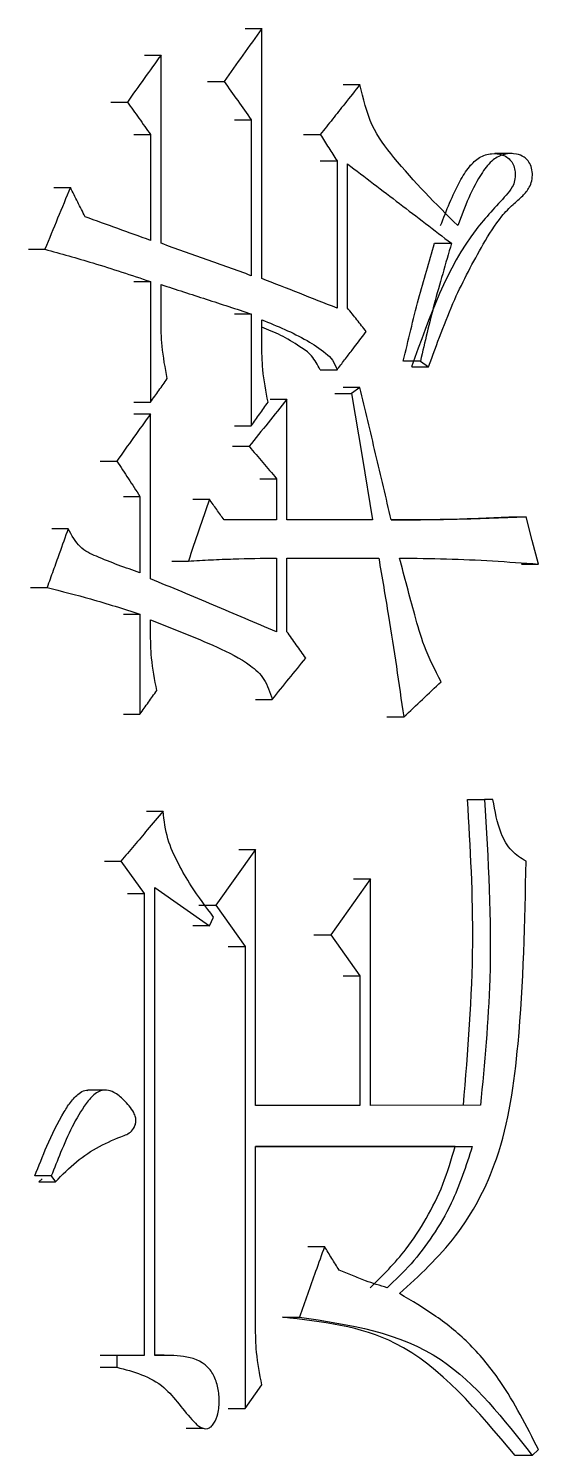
# Model space of a CAD drawing. Header units: millimetres. Extents: x 2003 to 4439, y 563 to 2285.
# Drawn here: x 2865.01 to 2866.89, y 730.35 to 735.6 of the extents above; entities that cross this region are included whole.
import ezdxf

# ---------------------------------------------------------------- set-up
doc = ezdxf.new("R2010")
doc.units = ezdxf.units.MM

msp = doc.modelspace()

# ---------------------------------------------------------------- linework, layer by layer
at = {"color": 7, "linetype": 'Continuous', "lineweight": 25}
for p, q in [((2865.8107, 735.601), (2865.8722, 735.601)), ((2865.8722, 734.6815), (2865.8722, 735.601)), ((2865.4409, 735.5036), (2865.5018, 735.5036)), ((2865.5018, 734.8113), (2865.5018, 735.5036)), ((2865.6722, 735.4063), (2865.7335, 735.4063)), ((2866.1712, 735.3955), (2866.2332, 735.3955)), ((2865.3172, 735.3305), (2865.378, 735.3305)), ((2865.7723, 735.2656), (2865.8337, 735.2656)), ((2865.8337, 735.2656), (2865.8337, 734.6923)), ((2865.4022, 735.2116), (2865.4631, 735.2116)), ((2865.4631, 735.2116), (2865.4631, 734.8221)), ((2866.0257, 735.2116), (2866.0874, 735.2116)), ((2866.7924, 735.141), (2866.7293, 735.141)), ((2866.087, 735.1142), (2866.1488, 735.1142)), ((2866.1488, 735.1142), (2866.1488, 734.5733)), ((2866.1872, 734.5733), (2866.1872, 735.1034)), ((2865.108, 735.0168), (2865.1685, 735.0168)), ((2865.0149, 734.7897), (2865.0753, 734.7897)), ((2866.5071, 734.8113), (2866.5695, 734.8113)), ((2865.4631, 734.6707), (2865.4631, 734.2272)), ((2865.5018, 734.5301), (2865.5018, 734.6599)), ((2865.7723, 734.5517), (2865.8337, 734.5517)), ((2865.8337, 734.5517), (2865.8337, 734.1406)), ((2865.8722, 734.4435), (2865.8722, 734.5301)), ((2866.0866, 734.3461), (2866.1488, 734.3461)), ((2866.455, 734.3786), (2866.3927, 734.3786)), ((2866.455, 734.3786), (2866.4856, 734.357)), ((2865.9029, 734.238), (2865.9645, 734.238)), ((2865.9645, 733.7945), (2865.9645, 734.238)), ((2866.1406, 734.2596), (2866.2025, 734.2596)), ((2866.2331, 734.2813), (2866.1712, 734.2813)), ((2866.2331, 734.2813), (2866.2025, 734.2596)), ((2865.4022, 734.1839), (2865.4631, 734.1839)), ((2865.4631, 733.5781), (2865.4631, 734.1839)), ((2865.7723, 734.1406), (2865.8337, 734.1406)), ((2865.7646, 734.0649), (2865.826, 734.0649)), ((2865.2785, 734.0108), (2865.3392, 734.0108)), ((2865.8645, 733.9459), (2865.9261, 733.9459)), ((2865.9261, 733.9459), (2865.9261, 733.7945)), ((2865.3636, 733.881), (2865.4244, 733.881)), ((2865.4244, 733.881), (2865.4244, 733.5998)), ((2865.6183, 733.8702), (2865.6795, 733.8702)), ((2865.9261, 733.7945), (2865.7335, 733.7945)), ((2866.2791, 733.7945), (2865.9645, 733.7945)), ((2866.7805, 733.8053), (2866.8436, 733.8053)), ((2865.1003, 733.7622), (2865.1608, 733.7622)), ((2865.5412, 733.643), (2865.6023, 733.643)), ((2865.9261, 733.6539), (2865.9261, 733.3834)), ((2865.9645, 733.6539), (2866.3021, 733.6539)), ((2865.9645, 733.3834), (2865.9645, 733.6539)), ((2866.24, 733.6539), (2866.3021, 733.6539)), ((2866.8263, 733.6322), (2866.8892, 733.6322)), ((2865.0226, 733.5457), (2865.083, 733.5457)), ((2865.3636, 733.4483), (2865.4244, 733.4483)), ((2865.4244, 733.4483), (2865.4244, 733.0805)), ((2865.4631, 733.3834), (2865.4631, 733.4267)), ((2865.8491, 733.1346), (2865.9106, 733.1346)), ((2865.3636, 733.0805), (2865.4244, 733.0805)), ((2866.3317, 733.0697), (2866.3939, 733.0697)), ((2865.4486, 732.7236), (2865.5096, 732.7236)), ((2866.6289, 732.7669), (2866.6914, 732.7669)), ((2866.7219, 732.7669), (2866.6914, 732.7669)), ((2865.8491, 732.583), (2865.7027, 732.3774)), ((2865.7877, 732.583), (2865.8491, 732.583)), ((2865.8491, 731.6418), (2865.8491, 732.583)), ((2865.294, 732.5397), (2865.3547, 732.5397)), ((2865.3547, 732.5397), (2865.4399, 732.4207)), ((2866.2714, 732.4748), (2866.1258, 732.2693)), ((2866.2094, 732.4748), (2866.2714, 732.4748)), ((2866.2714, 731.6418), (2866.2714, 732.4748)), ((2865.3791, 732.4207), (2865.4399, 732.4207)), ((2865.4399, 732.4207), (2865.4399, 730.7224)), ((2865.4786, 732.4423), (2865.6795, 732.3017)), ((2865.4786, 730.7223), (2865.4786, 732.4423)), ((2865.6414, 732.3774), (2865.7027, 732.3774)), ((2865.7027, 732.3774), (2865.8106, 732.226)), ((2865.6795, 732.3017), (2865.6183, 732.3017)), ((2865.6795, 732.3017), (2865.6949, 732.3342)), ((2866.064, 732.2693), (2866.1258, 732.2693)), ((2866.1258, 732.2693), (2866.2332, 732.1178)), ((2865.7492, 732.226), (2865.8106, 732.226)), ((2865.8106, 732.226), (2865.8106, 730.5277)), ((2866.1712, 732.1178), (2866.2332, 732.1178)), ((2866.2332, 732.1178), (2866.2332, 731.6418)), ((2865.2941, 731.6977), (2865.233, 731.6977)), ((2866.2332, 731.6418), (2865.8491, 731.6418)), ((2866.6762, 731.6419), (2866.2714, 731.6418)), ((2865.8491, 730.8305), (2865.8491, 731.4904)), ((2865.8491, 731.4904), (2866.6457, 731.4904)), ((2866.5829, 731.4904), (2865.8491, 731.4904)), ((2866.5832, 731.4904), (2866.6457, 731.4904)), ((2865.0644, 731.3714), (2865.0533, 731.3607)), ((2866.041, 731.1226), (2866.1028, 731.1226)), ((2865.9486, 730.8629), (2866.0106, 730.863)), ((2865.3392, 730.7224), (2865.2785, 730.7224)), ((2865.3392, 730.7224), (2865.3392, 730.6791)), ((2865.4399, 730.7224), (2865.3392, 730.7224)), ((2865.5132, 730.7235), (2865.4786, 730.7235)), ((2865.2785, 730.6791), (2865.3392, 730.6791)), ((2865.8106, 730.5277), (2865.8722, 730.6142)), ((2865.7492, 730.5277), (2865.8106, 730.5277)), ((2865.5948, 730.4547), (2865.6563, 730.4547)), ((2866.8663, 730.3546), (2866.8033, 730.3546)), ((2866.8663, 730.3546), (2866.8892, 730.3762))]:
    msp.add_line(p, q, dxfattribs=at)
at = {"color": 7, "linetype": 'Continuous', "lineweight": 25, "flags": 128}
for points in [[(2865.4022, 734.6707), (2865.4193, 734.6707), (2865.4368, 734.6707), (2865.4631, 734.6707)], [(2866.4233, 734.357), (2866.4386, 734.357), (2866.4543, 734.357), (2866.4699, 734.357), (2866.4856, 734.357)], [(2866.2025, 734.2596), (2866.2408, 734.0271), (2866.2791, 733.7945)], [(2865.4022, 734.2272), (2865.4173, 734.2272), (2865.4328, 734.2272), (2865.4631, 734.2272)], [(2866.8892, 733.6322), (2866.8664, 733.7188), (2866.8436, 733.8053)], [(2865.0986, 731.3822), (2865.0773, 731.3822), (2865.0575, 731.3822), (2865.0382, 731.3822)], [(2865.0533, 731.3607), (2865.0746, 731.3607), (2865.0943, 731.3607), (2865.1141, 731.3607)], [(2865.0986, 731.3822), (2865.1033, 731.3757), (2865.1079, 731.3693), (2865.1141, 731.3607)]]:
    msp.add_lwpolyline(points, dxfattribs=at)
at = {"color": 7, "linetype": 'Continuous', "lineweight": 25}
for points, knots in [([(2865.8722, 735.601), (2865.8491, 735.5685), (2865.8029, 735.5036), (2865.7566, 735.4387), (2865.7335, 735.4063)], [0, 0, 0, 0, 0.5, 1, 1, 1, 1]), ([(2865.5018, 735.5036), (2865.4812, 735.4748), (2865.4399, 735.4171), (2865.3986, 735.3594), (2865.378, 735.3305)], [0, 0, 0, 0, 0.5, 1, 1, 1, 1]), ([(2865.7335, 735.4063), (2865.7502, 735.3828), (2865.7836, 735.336), (2865.817, 735.2891), (2865.8337, 735.2656)], [0, 0, 0, 0, 0.499999, 1, 1, 1, 1]), ([(2866.2332, 735.3955), (2866.2144, 735.3718), (2866.1808, 735.3293), (2866.1322, 735.268), (2866.1024, 735.2304), (2866.0874, 735.2116)], [0, 0, 0, 0, 0.386049, 0.693024, 1, 1, 1, 1]), ([(2866.5924, 734.8762), (2866.5125, 734.9563), (2866.4007, 735.0682), (2866.2687, 735.2406), (2866.2451, 735.3434), (2866.2332, 735.3955)], [0, 0, 0, 0, 0.5534418, 0.7739919, 1, 1, 1, 1]), ([(2865.378, 735.3305), (2865.3922, 735.3107), (2865.4206, 735.2711), (2865.4489, 735.2314), (2865.4631, 735.2116)], [0, 0, 0, 0, 0.499998, 1, 1, 1, 1]), ([(2866.0874, 735.2116), (2866.0977, 735.1953), (2866.1181, 735.1629), (2866.1386, 735.1304), (2866.1488, 735.1142)], [0, 0, 0, 0, 0.5, 1, 1, 1, 1]), ([(2866.5296, 734.8762), (2866.5512, 734.9321), (2866.5809, 735.0091), (2866.6317, 735.0921), (2866.6714, 735.1304), (2866.7151, 735.1436), (2866.7514, 735.1397), (2866.7766, 735.1273), (2866.7917, 735.1115), (2866.8008, 735.091), (2866.8047, 735.0673), (2866.8028, 735.0419), (2866.7921, 735.0131), (2866.7415, 734.955), (2866.5746, 734.7832), (2866.4882, 734.5404), (2866.423, 734.357)], [0, 0, 0, 0, 0.133375, 0.183984, 0.225671, 0.267689, 0.304898, 0.324823, 0.34135, 0.357907, 0.374433, 0.39274, 0.411726, 0.44145, 0.578087, 1, 1, 1, 1]), ([(2866.4856, 734.357), (2866.5156, 734.4409), (2866.5722, 734.5988), (2866.6685, 734.7796), (2866.7402, 734.898), (2866.7928, 734.9526), (2866.8294, 734.9825), (2866.8541, 735.0113), (2866.8657, 735.041), (2866.8679, 735.0681), (2866.8633, 735.0941), (2866.8522, 735.1153), (2866.8336, 735.1316), (2866.8039, 735.1422), (2866.764, 735.1419), (2866.7186, 735.1193), (2866.6521, 735.0352), (2866.6183, 734.9453), (2866.5924, 734.8762)], [0, 0, 0, 0, 0.197358, 0.371625, 0.468384, 0.517135, 0.556849, 0.588366, 0.607485, 0.626642, 0.645535, 0.663735, 0.679959, 0.706516, 0.74747, 0.788159, 0.837188, 1, 1, 1, 1]), ([(2866.1872, 735.1034), (2866.251, 735.0547), (2866.3787, 734.9574), (2866.5059, 734.86), (2866.5695, 734.8113)], [0, 0, 0, 0, 0.5, 1, 1, 1, 1]), ([(2865.1685, 735.0168), (2865.153, 734.979), (2865.1219, 734.9033), (2865.0908, 734.8275), (2865.0753, 734.7897)], [0, 0, 0, 0, 0.499999, 1, 1, 1, 1]), ([(2865.2229, 734.9087), (2865.2138, 734.9267), (2865.1957, 734.9628), (2865.1776, 734.9988), (2865.1685, 735.0168)], [0, 0, 0, 0, 0.499998, 1, 1, 1, 1]), ([(2865.4631, 734.8221), (2865.4231, 734.8366), (2865.3431, 734.8654), (2865.263, 734.8942), (2865.2229, 734.9087)], [0, 0, 0, 0, 0.499999, 1, 1, 1, 1]), ([(2865.0753, 734.7897), (2865.1341, 734.7733), (2865.2287, 734.7471), (2865.3576, 734.7058), (2865.428, 734.6824), (2865.4631, 734.6707)], [0, 0, 0, 0, 0.452168, 0.726066, 1, 1, 1, 1]), ([(2865.8337, 734.6923), (2865.7785, 734.7122), (2865.668, 734.7518), (2865.5572, 734.7915), (2865.5018, 734.8113)], [0, 0, 0, 0, 0.5, 1, 1, 1, 1]), ([(2866.3924, 734.3786), (2866.4105, 734.4548), (2866.4367, 734.5657), (2866.477, 734.709), (2866.4969, 734.7772), (2866.5068, 734.8113)], [0, 0, 0, 0, 0.52212, 0.761035, 1, 1, 1, 1]), ([(2866.5695, 734.8113), (2866.5586, 734.7741), (2866.5369, 734.6996), (2866.4969, 734.5561), (2866.4715, 734.4484), (2866.455, 734.3786)], [0, 0, 0, 0, 0.260983, 0.521979, 1, 1, 1, 1]), ([(2865.5018, 734.6599), (2865.5572, 734.6418), (2865.668, 734.6058), (2865.7785, 734.5697), (2865.8337, 734.5517)], [0, 0, 0, 0, 0.5, 1, 1, 1, 1]), ([(2866.1488, 734.5733), (2866.1028, 734.5914), (2866.0107, 734.6274), (2865.9184, 734.6635), (2865.8722, 734.6815)], [0, 0, 0, 0, 0.5000003, 1, 1, 1, 1]), ([(2866.2561, 734.4868), (2866.2446, 734.5012), (2866.2217, 734.5301), (2866.1987, 734.5589), (2866.1872, 734.5733)], [0, 0, 0, 0, 0.500001, 1, 1, 1, 1]), ([(2865.525, 734.3137), (2865.5173, 734.3535), (2865.5036, 734.4246), (2865.5024, 734.4978), (2865.5018, 734.5301)], [0, 0, 0, 0, 0.558835, 1, 1, 1, 1]), ([(2865.8722, 734.5301), (2865.9286, 734.5072), (2866.0101, 734.4743), (2866.0947, 734.4186), (2866.1342, 734.3831), (2866.1439, 734.3585), (2866.1488, 734.3462)], [0, 0, 0, 0, 0.554179, 0.800397, 0.899211, 1, 1, 1, 1]), ([(2866.0866, 734.3462), (2866.0771, 734.3646), (2866.0583, 734.4012), (2866.0041, 734.4372), (2865.9439, 734.4741), (2865.8956, 734.4936), (2865.8722, 734.5031)], [0, 0, 0, 0, 0.202373, 0.400807, 0.70993, 1, 1, 1, 1]), ([(2866.1488, 734.3461), (2866.158, 734.3582), (2866.1764, 734.3823), (2866.2122, 734.4292), (2866.2388, 734.464), (2866.2561, 734.4868)], [0, 0, 0, 0, 0.257094, 0.514188, 1, 1, 1, 1]), ([(2865.8953, 734.2272), (2865.8876, 734.2669), (2865.8739, 734.3381), (2865.8727, 734.4112), (2865.8722, 734.4435)], [0, 0, 0, 0, 0.558835, 1, 1, 1, 1]), ([(2865.4631, 734.2272), (2865.4734, 734.2416), (2865.4941, 734.2705), (2865.5147, 734.2993), (2865.525, 734.3137)], [0, 0, 0, 0, 0.5, 1, 1, 1, 1]), ([(2865.9645, 734.238), (2865.9414, 734.2092), (2865.8953, 734.1515), (2865.8491, 734.0938), (2865.826, 734.0649)], [0, 0, 0, 0, 0.5, 1, 1, 1, 1]), ([(2866.348, 733.7945), (2866.3289, 733.8756), (2866.2906, 734.0379), (2866.2523, 734.2001), (2866.2331, 734.2813)], [0, 0, 0, 0, 0.5, 1, 1, 1, 1]), ([(2865.8337, 734.1406), (2865.844, 734.1551), (2865.8645, 734.1839), (2865.885, 734.2128), (2865.8953, 734.2272)], [0, 0, 0, 0, 0.5, 1, 1, 1, 1]), ([(2865.4631, 734.1839), (2865.4425, 734.1551), (2865.4012, 734.0974), (2865.3599, 734.0397), (2865.3392, 734.0108)], [0, 0, 0, 0, 0.5, 1, 1, 1, 1]), ([(2865.826, 734.0649), (2865.8427, 734.0451), (2865.8761, 734.0054), (2865.9094, 733.9658), (2865.9261, 733.9459)], [0, 0, 0, 0, 0.499998, 1, 1, 1, 1]), ([(2865.3392, 734.0108), (2865.3534, 733.9892), (2865.3818, 733.9459), (2865.4102, 733.9027), (2865.4244, 733.881)], [0, 0, 0, 0, 0.4999982, 1, 1, 1, 1]), ([(2865.6795, 733.8702), (2865.6666, 733.8324), (2865.6409, 733.7566), (2865.6152, 733.6809), (2865.6023, 733.643)], [0, 0, 0, 0, 0.499999, 1, 1, 1, 1]), ([(2865.7335, 733.7945), (2865.7245, 733.8071), (2865.7065, 733.8324), (2865.6885, 733.8576), (2865.6795, 733.8702)], [0, 0, 0, 0, 0.5000006, 1, 1, 1, 1]), ([(2866.3479, 733.7947), (2866.3724, 733.7947), (2866.4421, 733.7948), (2866.5865, 733.7966), (2866.706, 733.802), (2866.7805, 733.8053)], [0, 0, 0, 0, 0.169125, 0.482016, 1, 1, 1, 1]), ([(2866.8436, 733.8053), (2866.7536, 733.8013), (2866.6612, 733.7972), (2866.5662, 733.7958), (2866.5592, 733.7956), (2866.5521, 733.7955), (2866.5451, 733.7955), (2866.5381, 733.7954), (2866.531, 733.7953), (2866.524, 733.7952), (2866.517, 733.7951), (2866.5076, 733.7951), (2866.4982, 733.795), (2866.4888, 733.7949), (2866.4818, 733.7949), (2866.4748, 733.7948), (2866.4677, 733.7948), (2866.4607, 733.7948), (2866.4537, 733.7947), (2866.4466, 733.7947), (2866.4372, 733.7947), (2866.4278, 733.7946), (2866.4184, 733.7946), (2866.4114, 733.7946), (2866.4044, 733.7946), (2866.3973, 733.7946), (2866.3903, 733.7945), (2866.3832, 733.7945), (2866.3762, 733.7945), (2866.3691, 733.7945), (2866.3597, 733.7945), (2866.3527, 733.7945), (2866.348, 733.7945)], [0, 0, 0, 0, 0.54643, 0.560604, 0.574777, 0.588951, 0.603124, 0.617298, 0.631471, 0.645645, 0.659818, 0.673992, 0.702339, 0.716512, 0.730686, 0.744859, 0.759033, 0.773206, 0.78738, 0.801553, 0.815726, 0.844073, 0.858247, 0.87242, 0.886594, 0.900767, 0.914941, 0.929114, 0.943288, 0.957461, 0.971635, 1, 1, 1, 1]), ([(2865.1608, 733.7621), (2865.1498, 733.7314), (2865.1313, 733.68), (2865.1054, 733.6079), (2865.0905, 733.5664), (2865.083, 733.5457)], [0, 0, 0, 0, 0.425233, 0.712616, 1, 1, 1, 1]), ([(2865.4244, 733.5998), (2865.3713, 733.6185), (2865.2972, 733.6447), (2865.1995, 733.6896), (2865.1738, 733.7377), (2865.1608, 733.7621)], [0, 0, 0, 0, 0.554938, 0.774738, 1, 1, 1, 1]), ([(2865.6023, 733.643), (2865.6298, 733.6446), (2865.6849, 733.6478), (2865.7929, 733.6522), (2865.8732, 733.6532), (2865.9261, 733.6539)], [0, 0, 0, 0, 0.254777, 0.5095604, 1, 1, 1, 1]), ([(2866.3021, 733.6539), (2866.3143, 733.5828), (2866.337, 733.4502), (2866.3671, 733.2554), (2866.3849, 733.1316), (2866.3939, 733.0697)], [0, 0, 0, 0, 0.366425, 0.683185, 1, 1, 1, 1]), ([(2866.3786, 733.6539), (2866.4362, 733.6534), (2866.5503, 733.6524), (2866.7205, 733.6441), (2866.8329, 733.6362), (2866.8892, 733.6322)], [0, 0, 0, 0, 0.337206, 0.668546, 1, 1, 1, 1]), ([(2866.5312, 733.1994), (2866.5092, 733.2421), (2866.4694, 733.3193), (2866.4257, 733.4759), (2866.397, 733.5843), (2866.3786, 733.6539)], [0, 0, 0, 0, 0.308167, 0.555958, 1, 1, 1, 1]), ([(2865.9261, 733.3834), (2865.8491, 733.4159), (2865.6951, 733.4808), (2865.5405, 733.5457), (2865.4631, 733.5781)], [0, 0, 0, 0, 0.5, 1, 1, 1, 1]), ([(2865.083, 733.5457), (2865.1363, 733.5322), (2865.2203, 733.5111), (2865.3337, 733.4769), (2865.3942, 733.4579), (2865.4244, 733.4483)], [0, 0, 0, 0, 0.465077, 0.732515, 1, 1, 1, 1]), ([(2865.4631, 733.4267), (2865.5451, 733.3947), (2865.6701, 733.346), (2865.8111, 733.2779), (2865.8854, 733.2122), (2865.9021, 733.1607), (2865.9106, 733.1346)], [0, 0, 0, 0, 0.493627, 0.751972, 0.874128, 1, 1, 1, 1]), ([(2865.4863, 733.1671), (2865.4787, 733.2068), (2865.4649, 733.278), (2865.4637, 733.3511), (2865.4631, 733.3834)], [0, 0, 0, 0, 0.558835, 1, 1, 1, 1]), ([(2866.0337, 733.2861), (2866.0222, 733.3023), (2865.9991, 733.3348), (2865.9761, 733.3672), (2865.9645, 733.3834)], [0, 0, 0, 0, 0.500002, 1, 1, 1, 1]), ([(2865.9107, 733.1346), (2865.9312, 733.1599), (2865.9722, 733.2103), (2866.0132, 733.2608), (2866.0337, 733.2861)], [0, 0, 0, 0, 0.5, 1, 1, 1, 1]), ([(2866.3939, 733.0697), (2866.4168, 733.0913), (2866.4626, 733.1346), (2866.5083, 733.1778), (2866.5312, 733.1994)], [0, 0, 0, 0, 0.5, 1, 1, 1, 1]), ([(2865.4244, 733.0805), (2865.4348, 733.095), (2865.4554, 733.1238), (2865.476, 733.1527), (2865.4863, 733.1671)], [0, 0, 0, 0, 0.5, 1, 1, 1, 1]), ([(2865.5096, 732.7236), (2865.4902, 732.7005), (2865.4547, 732.6584), (2865.4031, 732.5971), (2865.3708, 732.5588), (2865.3547, 732.5397)], [0, 0, 0, 0, 0.375947, 0.687973, 1, 1, 1, 1]), ([(2865.6949, 732.3342), (2865.6667, 732.3717), (2865.6201, 732.4338), (2865.5644, 732.5304), (2865.522, 732.62), (2865.5137, 732.6889), (2865.5096, 732.7236)], [0, 0, 0, 0, 0.3348362, 0.5537451, 0.7753729, 1, 1, 1, 1]), ([(2866.6134, 731.6419), (2866.6297, 731.8402), (2866.6606, 732.2147), (2866.6388, 732.5902), (2866.6286, 732.7669)], [0, 0, 0, 0, 0.529593, 1, 1, 1, 1]), ([(2866.6914, 732.7669), (2866.7041, 732.5464), (2866.7258, 732.1704), (2866.6907, 731.7965), (2866.6762, 731.6419)], [0, 0, 0, 0, 0.586461, 1, 1, 1, 1]), ([(2866.8436, 732.5397), (2866.8251, 732.5508), (2866.7874, 732.5735), (2866.7414, 732.6546), (2866.7293, 732.724), (2866.7219, 732.7669)], [0, 0, 0, 0, 0.268929, 0.548046, 1, 1, 1, 1]), ([(2866.3786, 730.9496), (2866.4507, 731.0156), (2866.5957, 731.1484), (2866.7648, 731.4637), (2866.8318, 731.9477), (2866.8391, 732.3158), (2866.8436, 732.5397)], [0, 0, 0, 0, 0.1896226, 0.3813011, 0.6238123, 1, 1, 1, 1]), ([(2865.0378, 731.3822), (2865.0521, 731.4188), (2865.0841, 731.5002), (2865.1289, 731.5928), (2865.1715, 731.6587), (2865.1991, 731.6867), (2865.2217, 731.6982), (2865.231, 731.6971), (2865.2326, 731.6969)], [0, 0, 0, 0, 0.2969306, 0.6611888, 0.7869911, 0.9138322, 0.9854391, 1, 1, 1, 1]), ([(2865.1141, 731.3607), (2865.1391, 731.3866), (2865.2137, 731.4636), (2865.3112, 731.5104), (2865.3856, 731.5386), (2865.3998, 731.554), (2865.4077, 731.5702), (2865.4105, 731.5847), (2865.4086, 731.6001), (2865.3956, 731.6286), (2865.3681, 731.66), (2865.334, 731.6892), (2865.3035, 731.6989), (2865.2794, 731.6969), (2865.2527, 731.6811), (2865.1949, 731.6118), (2865.1465, 731.5038), (2865.1099, 731.4108), (2865.0986, 731.3822)], [0, 0, 0, 0, 0.115812, 0.344661, 0.368828, 0.393191, 0.409898, 0.422378, 0.434924, 0.453159, 0.514674, 0.56658, 0.599651, 0.625811, 0.651928, 0.703899, 0.908913, 1, 1, 1, 1]), ([(2866.2703, 730.9712), (2866.3164, 731.0163), (2866.3929, 731.0913), (2866.4782, 731.2252), (2866.5417, 731.35), (2866.5691, 731.4434), (2866.5829, 731.4904)], [0, 0, 0, 0, 0.332937, 0.552321, 0.774679, 1, 1, 1, 1]), ([(2866.6457, 731.4904), (2866.6227, 731.4189), (2866.585, 731.3017), (2866.5023, 731.1619), (2866.4235, 731.0567), (2866.3628, 730.9996), (2866.3327, 730.9712)], [0, 0, 0, 0, 0.3463703, 0.567178, 0.7849776, 1, 1, 1, 1]), ([(2866.1028, 731.1226), (2866.0919, 731.0919), (2866.0711, 731.0333), (2866.0404, 730.9468), (2866.0206, 730.8909), (2866.0106, 730.863)], [0, 0, 0, 0, 0.354383, 0.677192, 1, 1, 1, 1]), ([(2866.1565, 731.0361), (2866.1476, 731.0505), (2866.1297, 731.0793), (2866.1117, 731.1082), (2866.1028, 731.1226)], [0, 0, 0, 0, 0.499998, 1, 1, 1, 1]), ([(2866.3327, 730.9712), (2866.3063, 730.9792), (2866.2635, 730.9924), (2866.2051, 731.0158), (2866.1727, 731.0293), (2866.1565, 731.0361)], [0, 0, 0, 0, 0.443144, 0.721519, 1, 1, 1, 1]), ([(2866.8892, 730.3762), (2866.8453, 730.4626), (2866.7737, 730.6037), (2866.6419, 730.7652), (2866.5144, 730.8694), (2866.4237, 730.9229), (2866.3786, 730.9496)], [0, 0, 0, 0, 0.347372, 0.56793, 0.785018, 1, 1, 1, 1]), ([(2865.8722, 730.6142), (2865.8646, 730.654), (2865.8509, 730.7251), (2865.8496, 730.7983), (2865.8491, 730.8305)], [0, 0, 0, 0, 0.5588348, 1, 1, 1, 1]), ([(2866.8033, 730.3546), (2866.6657, 730.5189), (2866.4225, 730.8095), (2866.0922, 730.8468), (2865.9487, 730.8629)], [0, 0, 0, 0, 0.565517, 1, 1, 1, 1]), ([(2866.0106, 730.8629), (2866.1943, 730.8359), (2866.527, 730.7868), (2866.7613, 730.4883), (2866.8663, 730.3546)], [0, 0, 0, 0, 0.5518947, 1, 1, 1, 1]), ([(2865.3392, 730.6791), (2865.4011, 730.6627), (2865.513, 730.6329), (2865.5905, 730.5083), (2865.645, 730.4569), (2865.6694, 730.4499), (2865.6866, 730.4596), (2865.7003, 730.4778), (2865.713, 730.511), (2865.7178, 730.5587), (2865.7111, 730.6096), (2865.6945, 730.6564), (2865.6504, 730.7064), (2865.5724, 730.7238), (2865.5099, 730.7228), (2865.4786, 730.7223)], [0, 0, 0, 0, 0.230315, 0.416653, 0.453363, 0.487574, 0.504133, 0.522235, 0.561764, 0.612067, 0.663426, 0.714082, 0.762172, 0.881162, 1, 1, 1, 1])]:
    msp.add_open_spline(points, degree=3, knots=knots, dxfattribs=at)

doc.saveas('drawing.dxf')
